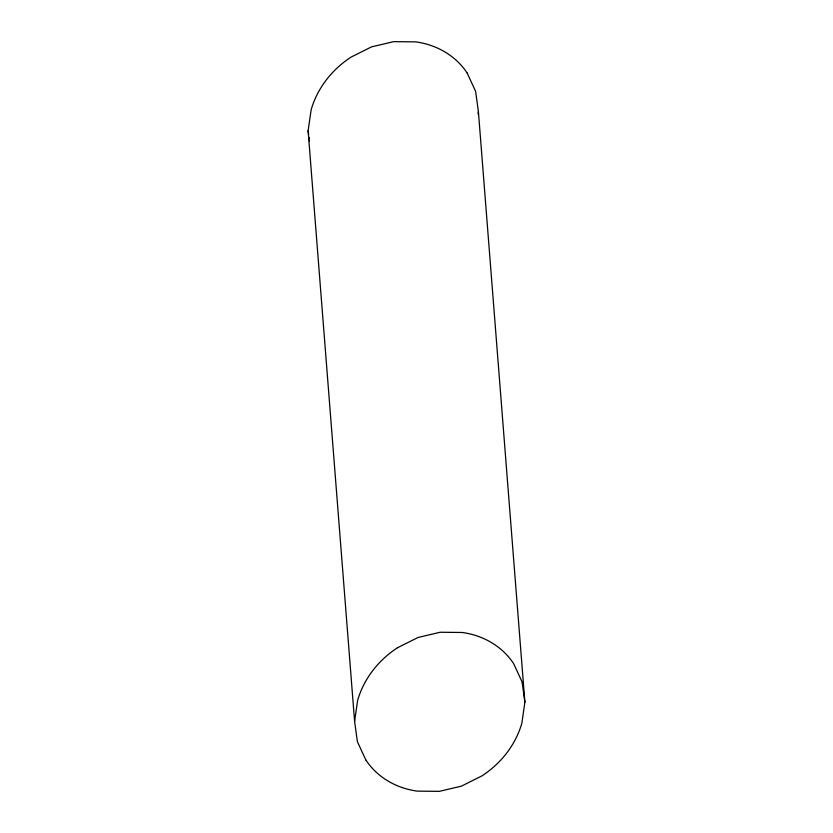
<?xml version="1.0" encoding="UTF-8"?>
<svg xmlns="http://www.w3.org/2000/svg" width="833" height="833" viewBox="0 0 833 833"><rect width="100%" height="100%" fill="white"/><g stroke="black" fill="none" stroke-linecap="round" stroke-linejoin="round"><path stroke-width="1.25" d="M365.802 759.904L357.399 741.682L354.598 721.42L308.116 130.812L311.125 109.894A102.678 92.203 -4.5 0 1 351.037 57.113L371.612 46.846L393.665 41.65L415.688 41.869A73.575 66.067 -4.5 0 1 467.198 73.096M354.598 721.42L357.607 700.511A102.678 92.203 -4.5 0 1 397.518 647.72M478.048 114.038L478.402 111.58L475.601 91.318L467.198 73.096M478.402 111.58L524.884 702.188L521.875 723.106A102.678 92.203 -4.5 0 1 481.963 775.887L461.388 786.154L439.335 791.35L417.312 791.131A73.575 66.067 -4.5 0 1 365.802 759.904M397.518 647.72L418.104 637.464L440.147 632.257L462.169 632.476A73.575 66.067 -4.5 0 1 513.68 663.703L522.083 681.925L524.884 702.188M308.116 130.812L308.637 134.613M308.991 137.143L309.512 140.944"/></g></svg>
